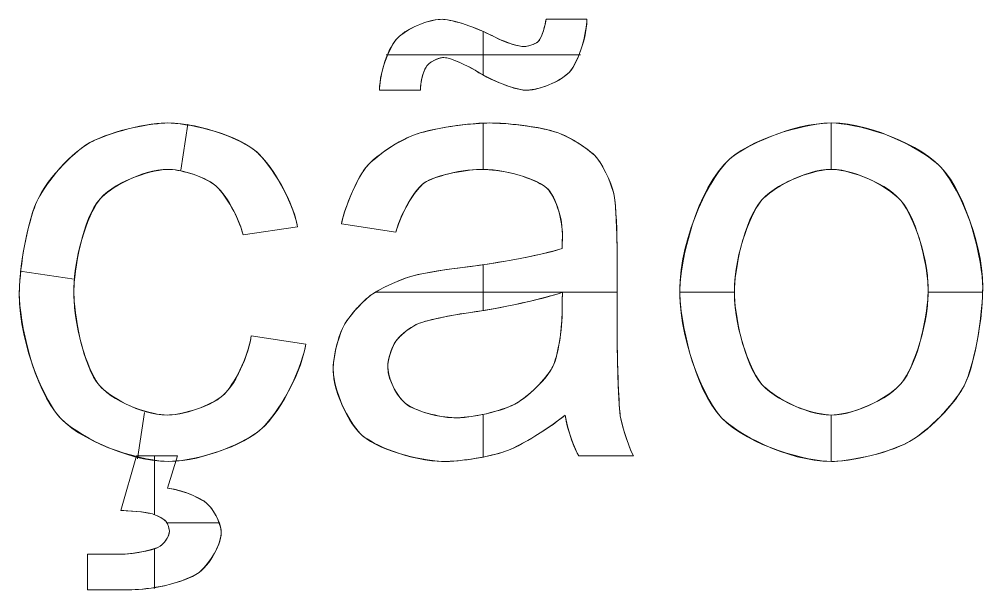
# Model space of a CAD drawing. Header units: centimetres. Extents: x -10.7 to 10.7, y -4.6 to 4.6.
# Drawn here: x -8.609 to -7.86, y 3.322 to 3.765 of the extents above; entities that cross this region are included whole.
import ezdxf

# ---------------------------------------------------------------- set-up
doc = ezdxf.new("R2010")
doc.units = ezdxf.units.CM
doc.header["$MEASUREMENT"] = 0
doc.layers.add('Default', color=7, linetype='Continuous')

msp = doc.modelspace()

# ---------------------------------------------------------------- linework, layer by layer
at = {"layer": 'Default', "color": 1, "lineweight": 9}
for points, knots in [([(-8.32856, 3.71026), (-8.32872, 3.72703), (-8.31954, 3.74542), (-8.31491, 3.75042), (-8.31491, 3.75042), (-8.30579, 3.76041), (-8.28702, 3.7654), (-8.27992, 3.7654), (-8.27992, 3.7654), (-8.27, 3.7654), (-8.24789, 3.75632), (-8.23932, 3.75178), (-8.23932, 3.75178), (-8.22987, 3.74672), (-8.21953, 3.74419), (-8.21672, 3.74419), (-8.21672, 3.74419), (-8.2116, 3.74419), (-8.20632, 3.74703), (-8.20496, 3.74845), (-8.20496, 3.74845), (-8.20224, 3.75129), (-8.19976, 3.76117), (-8.19919, 3.7654)], [0, 0, 0, 0, 0.142857, 0.142857, 0.142857, 0.142857, 0.285714, 0.285714, 0.285714, 0.285714, 0.428571, 0.428571, 0.428571, 0.428571, 0.571429, 0.571429, 0.571429, 0.571429, 0.714286, 0.714286, 0.714286, 0.714286, 1, 1, 1, 1]), ([(-8.32856, 3.71026), (-8.32872, 3.72703), (-8.31954, 3.74542), (-8.31491, 3.75042), (-8.31491, 3.75042), (-8.30579, 3.76041), (-8.28702, 3.7654), (-8.27992, 3.7654), (-8.27992, 3.7654), (-8.27, 3.7654), (-8.24789, 3.75632), (-8.23932, 3.75178), (-8.23932, 3.75178), (-8.22987, 3.74672), (-8.21953, 3.74419), (-8.21672, 3.74419), (-8.21672, 3.74419), (-8.2116, 3.74419), (-8.20632, 3.74703), (-8.20496, 3.74845), (-8.20496, 3.74845), (-8.20224, 3.75129), (-8.19976, 3.76117), (-8.19919, 3.7654)], [0, 0, 0, 0, 0.142857, 0.142857, 0.142857, 0.142857, 0.285714, 0.285714, 0.285714, 0.285714, 0.428571, 0.428571, 0.428571, 0.428571, 0.571429, 0.571429, 0.571429, 0.571429, 0.714286, 0.714286, 0.714286, 0.714286, 1, 1, 1, 1]), ([(-8.19919, 3.7654), (-8.20032, 3.75694), (-8.2036, 3.74987), (-8.20496, 3.74845), (-8.20496, 3.74845), (-8.20768, 3.74561), (-8.21416, 3.74419), (-8.21672, 3.74419), (-8.21672, 3.74419), (-8.22233, 3.74419), (-8.2346, 3.74925), (-8.23932, 3.75178), (-8.23932, 3.75178), (-8.25647, 3.76086), (-8.27496, 3.7654), (-8.27992, 3.7654), (-8.27992, 3.7654), (-8.29412, 3.7654), (-8.31035, 3.75542), (-8.31491, 3.75042), (-8.31491, 3.75042), (-8.32417, 3.74042), (-8.32864, 3.71864), (-8.32856, 3.71026)], [0, 0, 0, 0, 0.142857, 0.142857, 0.142857, 0.142857, 0.285714, 0.285714, 0.285714, 0.285714, 0.428571, 0.428571, 0.428571, 0.428571, 0.571429, 0.571429, 0.571429, 0.571429, 0.714286, 0.714286, 0.714286, 0.714286, 1, 1, 1, 1]), ([(-8.16738, 3.7654), (-8.16787, 3.74702), (-8.17691, 3.72864), (-8.18132, 3.72405), (-8.18132, 3.72405), (-8.19012, 3.71486), (-8.20811, 3.71026), (-8.2149, 3.71026), (-8.2149, 3.71026), (-8.22508, 3.71026), (-8.24628, 3.72058), (-8.25433, 3.72574)], [0, 0, 0, 0, 0.25, 0.25, 0.25, 0.25, 0.5, 0.5, 0.5, 0.5, 1, 1, 1, 1]), ([(-8.16738, 3.7654), (-8.16787, 3.74702), (-8.17691, 3.72864), (-8.18132, 3.72405), (-8.18132, 3.72405), (-8.19012, 3.71486), (-8.20811, 3.71026), (-8.2149, 3.71026), (-8.2149, 3.71026), (-8.22508, 3.71026), (-8.24628, 3.72058), (-8.25433, 3.72574)], [0, 0, 0, 0, 0.25, 0.25, 0.25, 0.25, 0.5, 0.5, 0.5, 0.5, 1, 1, 1, 1]), ([(-8.25433, 3.72574), (-8.23823, 3.71542), (-8.21999, 3.71026), (-8.2149, 3.71026), (-8.2149, 3.71026), (-8.20131, 3.71026), (-8.18572, 3.71945), (-8.18132, 3.72405), (-8.18132, 3.72405), (-8.17251, 3.73324), (-8.16762, 3.75621), (-8.16738, 3.7654)], [0, 0, 0, 0, 0.25, 0.25, 0.25, 0.25, 0.5, 0.5, 0.5, 0.5, 1, 1, 1, 1]), ([(-8.25433, 3.72574), (-8.26547, 3.73239), (-8.27601, 3.73571), (-8.27849, 3.73571), (-8.27849, 3.73571), (-8.28393, 3.73571), (-8.29002, 3.73142), (-8.29171, 3.72928)], [0, 0, 0, 0, 0.333333, 0.333333, 0.333333, 0.333333, 1, 1, 1, 1]), ([(-8.25433, 3.72574), (-8.26547, 3.73239), (-8.27601, 3.73571), (-8.27849, 3.73571), (-8.27849, 3.73571), (-8.28393, 3.73571), (-8.29002, 3.73142), (-8.29171, 3.72928)], [0, 0, 0, 0, 0.333333, 0.333333, 0.333333, 0.333333, 1, 1, 1, 1]), ([(-8.29171, 3.72928), (-8.28833, 3.73357), (-8.28121, 3.73571), (-8.27849, 3.73571), (-8.27849, 3.73571), (-8.27352, 3.73571), (-8.2599, 3.72906), (-8.25433, 3.72574)], [0, 0, 0, 0, 0.333333, 0.333333, 0.333333, 0.333333, 1, 1, 1, 1]), ([(-8.38582, 3.51303), (-8.39049, 3.48451), (-8.41199, 3.45411), (-8.42158, 3.44604), (-8.42158, 3.44604), (-8.44075, 3.4299), (-8.47827, 3.42183), (-8.49223, 3.42183), (-8.49223, 3.42183), (-8.52722, 3.42183), (-8.56598, 3.44434), (-8.57661, 3.4556), (-8.57661, 3.4556), (-8.59788, 3.47811), (-8.60851, 3.53136), (-8.60851, 3.55236), (-8.60851, 3.55236), (-8.60851, 3.57953), (-8.59945, 3.6135), (-8.59492, 3.62369), (-8.59492, 3.62369), (-8.58586, 3.64407), (-8.56283, 3.66444), (-8.55358, 3.66954), (-8.55358, 3.66954), (-8.53508, 3.67972), (-8.50407, 3.68481), (-8.49319, 3.68481), (-8.49319, 3.68481), (-8.46573, 3.68481), (-8.43452, 3.67082), (-8.42579, 3.66382), (-8.42579, 3.66382), (-8.40831, 3.64982), (-8.39465, 3.61709), (-8.39219, 3.60422)], [0, 0, 0, 0, 0.1, 0.1, 0.1, 0.1, 0.2, 0.2, 0.2, 0.2, 0.3, 0.3, 0.3, 0.3, 0.4, 0.4, 0.4, 0.4, 0.5, 0.5, 0.5, 0.5, 0.6, 0.6, 0.6, 0.6, 0.7, 0.7, 0.7, 0.7, 0.8, 0.8, 0.8, 0.8, 1, 1, 1, 1]), ([(-8.38582, 3.51303), (-8.39049, 3.48451), (-8.41199, 3.45411), (-8.42158, 3.44604), (-8.42158, 3.44604), (-8.44075, 3.4299), (-8.47827, 3.42183), (-8.49223, 3.42183), (-8.49223, 3.42183), (-8.52722, 3.42183), (-8.56598, 3.44434), (-8.57661, 3.4556), (-8.57661, 3.4556), (-8.59788, 3.47811), (-8.60851, 3.53136), (-8.60851, 3.55236), (-8.60851, 3.55236), (-8.60851, 3.57953), (-8.59945, 3.6135), (-8.59492, 3.62369), (-8.59492, 3.62369), (-8.58586, 3.64407), (-8.56283, 3.66444), (-8.55358, 3.66954), (-8.55358, 3.66954), (-8.53508, 3.67972), (-8.50407, 3.68481), (-8.49319, 3.68481), (-8.49319, 3.68481), (-8.46573, 3.68481), (-8.43452, 3.67082), (-8.42579, 3.66382), (-8.42579, 3.66382), (-8.40831, 3.64982), (-8.39465, 3.61709), (-8.39219, 3.60422)], [0, 0, 0, 0, 0.1, 0.1, 0.1, 0.1, 0.2, 0.2, 0.2, 0.2, 0.3, 0.3, 0.3, 0.3, 0.4, 0.4, 0.4, 0.4, 0.5, 0.5, 0.5, 0.5, 0.6, 0.6, 0.6, 0.6, 0.7, 0.7, 0.7, 0.7, 0.8, 0.8, 0.8, 0.8, 1, 1, 1, 1]), ([(-8.39219, 3.60422), (-8.39711, 3.62996), (-8.41705, 3.65682), (-8.42579, 3.66382), (-8.42579, 3.66382), (-8.44326, 3.67781), (-8.47946, 3.68481), (-8.49319, 3.68481), (-8.49319, 3.68481), (-8.51495, 3.68481), (-8.54433, 3.67463), (-8.55358, 3.66954), (-8.55358, 3.66954), (-8.57208, 3.65935), (-8.59039, 3.63388), (-8.59492, 3.62369), (-8.59492, 3.62369), (-8.60398, 3.60331), (-8.60851, 3.56595), (-8.60851, 3.55236), (-8.60851, 3.55236), (-8.60851, 3.51036), (-8.58724, 3.46686), (-8.57661, 3.4556), (-8.57661, 3.4556), (-8.55535, 3.43309), (-8.50972, 3.42183), (-8.49223, 3.42183), (-8.49223, 3.42183), (-8.4643, 3.42183), (-8.43117, 3.43797), (-8.42158, 3.44604), (-8.42158, 3.44604), (-8.4024, 3.46218), (-8.38815, 3.49877), (-8.38582, 3.51303)], [0, 0, 0, 0, 0.1, 0.1, 0.1, 0.1, 0.2, 0.2, 0.2, 0.2, 0.3, 0.3, 0.3, 0.3, 0.4, 0.4, 0.4, 0.4, 0.5, 0.5, 0.5, 0.5, 0.6, 0.6, 0.6, 0.6, 0.7, 0.7, 0.7, 0.7, 0.8, 0.8, 0.8, 0.8, 1, 1, 1, 1]), ([(-8.35825, 3.60634), (-8.35441, 3.62441), (-8.34366, 3.64457), (-8.33925, 3.65013), (-8.33925, 3.65013), (-8.33042, 3.66126), (-8.30932, 3.67282), (-8.30098, 3.67581), (-8.30098, 3.67581), (-8.28428, 3.68181), (-8.25396, 3.68481), (-8.24297, 3.68481), (-8.24297, 3.68481), (-8.22114, 3.68481), (-8.1966, 3.67969), (-8.18978, 3.67712), (-8.18978, 3.67712), (-8.17615, 3.672), (-8.16292, 3.66167), (-8.15971, 3.65779), (-8.15971, 3.65779), (-8.15329, 3.65002), (-8.1475, 3.63428), (-8.14621, 3.62835)], [0, 0, 0, 0, 0.142857, 0.142857, 0.142857, 0.142857, 0.285714, 0.285714, 0.285714, 0.285714, 0.428571, 0.428571, 0.428571, 0.428571, 0.571429, 0.571429, 0.571429, 0.571429, 0.714286, 0.714286, 0.714286, 0.714286, 1, 1, 1, 1]), ([(-8.35825, 3.60634), (-8.35441, 3.62441), (-8.34366, 3.64457), (-8.33925, 3.65013), (-8.33925, 3.65013), (-8.33042, 3.66126), (-8.30932, 3.67282), (-8.30098, 3.67581), (-8.30098, 3.67581), (-8.28428, 3.68181), (-8.25396, 3.68481), (-8.24297, 3.68481), (-8.24297, 3.68481), (-8.22114, 3.68481), (-8.1966, 3.67969), (-8.18978, 3.67712), (-8.18978, 3.67712), (-8.17615, 3.672), (-8.16292, 3.66167), (-8.15971, 3.65779), (-8.15971, 3.65779), (-8.15329, 3.65002), (-8.1475, 3.63428), (-8.14621, 3.62835)], [0, 0, 0, 0, 0.142857, 0.142857, 0.142857, 0.142857, 0.285714, 0.285714, 0.285714, 0.285714, 0.428571, 0.428571, 0.428571, 0.428571, 0.571429, 0.571429, 0.571429, 0.571429, 0.714286, 0.714286, 0.714286, 0.714286, 1, 1, 1, 1]), ([(-8.14621, 3.62835), (-8.14879, 3.64021), (-8.1565, 3.65391), (-8.15971, 3.65779), (-8.15971, 3.65779), (-8.16613, 3.66555), (-8.18297, 3.67456), (-8.18978, 3.67712), (-8.18978, 3.67712), (-8.20341, 3.68225), (-8.23205, 3.68481), (-8.24297, 3.68481), (-8.24297, 3.68481), (-8.26495, 3.68481), (-8.29263, 3.67881), (-8.30098, 3.67581), (-8.30098, 3.67581), (-8.31767, 3.66982), (-8.33484, 3.65569), (-8.33925, 3.65013), (-8.33925, 3.65013), (-8.34807, 3.63901), (-8.35633, 3.61538), (-8.35825, 3.60634)], [0, 0, 0, 0, 0.142857, 0.142857, 0.142857, 0.142857, 0.285714, 0.285714, 0.285714, 0.285714, 0.428571, 0.428571, 0.428571, 0.428571, 0.571429, 0.571429, 0.571429, 0.571429, 0.714286, 0.714286, 0.714286, 0.714286, 1, 1, 1, 1]), ([(-8.09527, 3.55332), (-8.09527, 3.59991), (-8.0694, 3.64563), (-8.05647, 3.65684), (-8.05647, 3.65684), (-8.03486, 3.67549), (-7.99298, 3.68481), (-7.97744, 3.68481), (-7.97744, 3.68481), (-7.94291, 3.68481), (-7.90372, 3.66215), (-7.89275, 3.65081), (-7.89275, 3.65081), (-7.87083, 3.62815), (-7.85987, 3.57685), (-7.85987, 3.55687), (-7.85987, 3.55687), (-7.85987, 3.5245), (-7.86956, 3.48975), (-7.87441, 3.48047), (-7.87441, 3.48047), (-7.88411, 3.4619), (-7.90749, 3.44236), (-7.91676, 3.43722), (-7.91676, 3.43722), (-7.9353, 3.42696), (-7.96648, 3.42183), (-7.97744, 3.42183), (-7.97744, 3.42183), (-8.01263, 3.42183), (-8.05191, 3.44442), (-8.06275, 3.45572), (-8.06275, 3.45572), (-8.08443, 3.4783), (-8.09527, 3.53208), (-8.09527, 3.55332)], [0, 0, 0, 0, 0.1, 0.1, 0.1, 0.1, 0.2, 0.2, 0.2, 0.2, 0.3, 0.3, 0.3, 0.3, 0.4, 0.4, 0.4, 0.4, 0.5, 0.5, 0.5, 0.5, 0.6, 0.6, 0.6, 0.6, 0.7, 0.7, 0.7, 0.7, 0.8, 0.8, 0.8, 0.8, 1, 1, 1, 1]), ([(-8.09527, 3.55332), (-8.09527, 3.59991), (-8.0694, 3.64563), (-8.05647, 3.65684), (-8.05647, 3.65684), (-8.03486, 3.67549), (-7.99298, 3.68481), (-7.97744, 3.68481), (-7.97744, 3.68481), (-7.94291, 3.68481), (-7.90372, 3.66215), (-7.89275, 3.65081), (-7.89275, 3.65081), (-7.87083, 3.62815), (-7.85987, 3.57685), (-7.85987, 3.55687), (-7.85987, 3.55687), (-7.85987, 3.5245), (-7.86956, 3.48975), (-7.87441, 3.48047), (-7.87441, 3.48047), (-7.88411, 3.4619), (-7.90749, 3.44236), (-7.91676, 3.43722), (-7.91676, 3.43722), (-7.9353, 3.42696), (-7.96648, 3.42183), (-7.97744, 3.42183), (-7.97744, 3.42183), (-8.01263, 3.42183), (-8.05191, 3.44442), (-8.06275, 3.45572), (-8.06275, 3.45572), (-8.08443, 3.4783), (-8.09527, 3.53208), (-8.09527, 3.55332)], [0, 0, 0, 0, 0.1, 0.1, 0.1, 0.1, 0.2, 0.2, 0.2, 0.2, 0.3, 0.3, 0.3, 0.3, 0.4, 0.4, 0.4, 0.4, 0.5, 0.5, 0.5, 0.5, 0.6, 0.6, 0.6, 0.6, 0.7, 0.7, 0.7, 0.7, 0.8, 0.8, 0.8, 0.8, 1, 1, 1, 1]), ([(-8.09527, 3.55332), (-8.09527, 3.51084), (-8.07359, 3.46701), (-8.06275, 3.45572), (-8.06275, 3.45572), (-8.04107, 3.43313), (-7.99503, 3.42183), (-7.97744, 3.42183), (-7.97744, 3.42183), (-7.95552, 3.42183), (-7.92603, 3.43209), (-7.91676, 3.43722), (-7.91676, 3.43722), (-7.89823, 3.44749), (-7.87926, 3.47118), (-7.87441, 3.48047), (-7.87441, 3.48047), (-7.86471, 3.49904), (-7.85987, 3.54069), (-7.85987, 3.55687), (-7.85987, 3.55687), (-7.85987, 3.59683), (-7.88179, 3.63948), (-7.89275, 3.65081), (-7.89275, 3.65081), (-7.91468, 3.67348), (-7.96017, 3.68481), (-7.97744, 3.68481), (-7.97744, 3.68481), (-8.00852, 3.68481), (-8.04567, 3.66617), (-8.05647, 3.65684), (-8.05647, 3.65684), (-8.08234, 3.63442), (-8.09527, 3.57662), (-8.09527, 3.55332)], [0, 0, 0, 0, 0.1, 0.1, 0.1, 0.1, 0.2, 0.2, 0.2, 0.2, 0.3, 0.3, 0.3, 0.3, 0.4, 0.4, 0.4, 0.4, 0.5, 0.5, 0.5, 0.5, 0.6, 0.6, 0.6, 0.6, 0.7, 0.7, 0.7, 0.7, 0.8, 0.8, 0.8, 0.8, 1, 1, 1, 1]), ([(-8.4346, 3.59786), (-8.4386, 3.61474), (-8.45076, 3.6317), (-8.45584, 3.63597), (-8.45584, 3.63597), (-8.46601, 3.64449), (-8.48547, 3.64876), (-8.49266, 3.64876), (-8.49266, 3.64876), (-8.51442, 3.64876), (-8.5389, 3.63351), (-8.5457, 3.62589), (-8.5457, 3.62589), (-8.55929, 3.61065), (-8.56609, 3.57005), (-8.56609, 3.55355), (-8.56609, 3.55355), (-8.56609, 3.52011), (-8.5527, 3.48822), (-8.54601, 3.48063), (-8.54601, 3.48063), (-8.53262, 3.46547), (-8.50439, 3.45789), (-8.49362, 3.45789), (-8.49362, 3.45789), (-8.47632, 3.45789), (-8.45608, 3.46794), (-8.45028, 3.47296), (-8.45028, 3.47296), (-8.43868, 3.48302), (-8.42979, 3.50894), (-8.42824, 3.51939)], [0, 0, 0, 0, 0.111111, 0.111111, 0.111111, 0.111111, 0.222222, 0.222222, 0.222222, 0.222222, 0.333333, 0.333333, 0.333333, 0.333333, 0.444444, 0.444444, 0.444444, 0.444444, 0.555556, 0.555556, 0.555556, 0.555556, 0.666667, 0.666667, 0.666667, 0.666667, 0.777778, 0.777778, 0.777778, 0.777778, 1, 1, 1, 1]), ([(-8.4346, 3.59786), (-8.4386, 3.61474), (-8.45076, 3.6317), (-8.45584, 3.63597), (-8.45584, 3.63597), (-8.46601, 3.64449), (-8.48547, 3.64876), (-8.49266, 3.64876), (-8.49266, 3.64876), (-8.51442, 3.64876), (-8.5389, 3.63351), (-8.5457, 3.62589), (-8.5457, 3.62589), (-8.55929, 3.61065), (-8.56609, 3.57005), (-8.56609, 3.55355), (-8.56609, 3.55355), (-8.56609, 3.52011), (-8.5527, 3.48822), (-8.54601, 3.48063), (-8.54601, 3.48063), (-8.53262, 3.46547), (-8.50439, 3.45789), (-8.49362, 3.45789), (-8.49362, 3.45789), (-8.47632, 3.45789), (-8.45608, 3.46794), (-8.45028, 3.47296), (-8.45028, 3.47296), (-8.43868, 3.48302), (-8.42979, 3.50894), (-8.42824, 3.51939)], [0, 0, 0, 0, 0.111111, 0.111111, 0.111111, 0.111111, 0.222222, 0.222222, 0.222222, 0.222222, 0.333333, 0.333333, 0.333333, 0.333333, 0.444444, 0.444444, 0.444444, 0.444444, 0.555556, 0.555556, 0.555556, 0.555556, 0.666667, 0.666667, 0.666667, 0.666667, 0.777778, 0.777778, 0.777778, 0.777778, 1, 1, 1, 1]), ([(-8.42824, 3.51939), (-8.43133, 3.49849), (-8.44448, 3.47799), (-8.45028, 3.47296), (-8.45028, 3.47296), (-8.46187, 3.46291), (-8.48497, 3.45789), (-8.49362, 3.45789), (-8.49362, 3.45789), (-8.51516, 3.45789), (-8.53932, 3.47305), (-8.54601, 3.48063), (-8.54601, 3.48063), (-8.5594, 3.4958), (-8.56609, 3.53683), (-8.56609, 3.55355), (-8.56609, 3.55355), (-8.56609, 3.58654), (-8.55249, 3.61827), (-8.5457, 3.62589), (-8.5457, 3.62589), (-8.5321, 3.64114), (-8.50354, 3.64876), (-8.49266, 3.64876), (-8.49266, 3.64876), (-8.47828, 3.64876), (-8.46092, 3.64023), (-8.45584, 3.63597), (-8.45584, 3.63597), (-8.44568, 3.62744), (-8.4366, 3.6063), (-8.4346, 3.59786)], [0, 0, 0, 0, 0.111111, 0.111111, 0.111111, 0.111111, 0.222222, 0.222222, 0.222222, 0.222222, 0.333333, 0.333333, 0.333333, 0.333333, 0.444444, 0.444444, 0.444444, 0.444444, 0.555556, 0.555556, 0.555556, 0.555556, 0.666667, 0.666667, 0.666667, 0.666667, 0.777778, 0.777778, 0.777778, 0.777778, 1, 1, 1, 1]), ([(-8.1867, 3.58725), (-8.18655, 3.59302), (-8.18647, 3.59747), (-8.18647, 3.59826), (-8.18647, 3.59826), (-8.18647, 3.6154), (-8.19473, 3.631), (-8.19886, 3.63451), (-8.19886, 3.63451), (-8.21002, 3.64401), (-8.2376, 3.64876), (-8.2486, 3.64876), (-8.2486, 3.64876), (-8.26915, 3.64876), (-8.28922, 3.64159), (-8.29412, 3.638), (-8.29412, 3.638), (-8.30391, 3.63084), (-8.3135, 3.60907), (-8.31584, 3.59998)], [0, 0, 0, 0, 0.166667, 0.166667, 0.166667, 0.166667, 0.333333, 0.333333, 0.333333, 0.333333, 0.5, 0.5, 0.5, 0.5, 0.666667, 0.666667, 0.666667, 0.666667, 1, 1, 1, 1]), ([(-8.1867, 3.58725), (-8.18655, 3.59302), (-8.18647, 3.59747), (-8.18647, 3.59826), (-8.18647, 3.59826), (-8.18647, 3.6154), (-8.19473, 3.631), (-8.19886, 3.63451), (-8.19886, 3.63451), (-8.21002, 3.64401), (-8.2376, 3.64876), (-8.2486, 3.64876), (-8.2486, 3.64876), (-8.26915, 3.64876), (-8.28922, 3.64159), (-8.29412, 3.638), (-8.29412, 3.638), (-8.30391, 3.63084), (-8.3135, 3.60907), (-8.31584, 3.59998)], [0, 0, 0, 0, 0.166667, 0.166667, 0.166667, 0.166667, 0.333333, 0.333333, 0.333333, 0.333333, 0.5, 0.5, 0.5, 0.5, 0.666667, 0.666667, 0.666667, 0.666667, 1, 1, 1, 1]), ([(-8.31584, 3.59998), (-8.31115, 3.61816), (-8.29901, 3.63442), (-8.29412, 3.638), (-8.29412, 3.638), (-8.28432, 3.64517), (-8.25887, 3.64876), (-8.2486, 3.64876), (-8.2486, 3.64876), (-8.2266, 3.64876), (-8.20444, 3.63926), (-8.19886, 3.63451), (-8.19886, 3.63451), (-8.1906, 3.62748), (-8.18647, 3.60683), (-8.18647, 3.59826), (-8.18647, 3.59826), (-8.18647, 3.59669), (-8.18662, 3.59014), (-8.1867, 3.58725)], [0, 0, 0, 0, 0.166667, 0.166667, 0.166667, 0.166667, 0.333333, 0.333333, 0.333333, 0.333333, 0.5, 0.5, 0.5, 0.5, 0.666667, 0.666667, 0.666667, 0.666667, 1, 1, 1, 1]), ([(-8.05286, 3.55345), (-8.05286, 3.58538), (-8.03856, 3.61714), (-8.03142, 3.62505), (-8.03142, 3.62505), (-8.01712, 3.64085), (-7.98828, 3.64876), (-7.97744, 3.64876), (-7.97744, 3.64876), (-7.95607, 3.64876), (-7.93102, 3.63287), (-7.92384, 3.62493), (-7.92384, 3.62493), (-7.90947, 3.60905), (-7.90228, 3.57027), (-7.90228, 3.55485), (-7.90228, 3.55485), (-7.90228, 3.52213), (-7.91657, 3.48981), (-7.92372, 3.48183), (-7.92372, 3.48183), (-7.93801, 3.46587), (-7.96668, 3.45789), (-7.97744, 3.45789), (-7.97744, 3.45789), (-7.99913, 3.45789), (-8.02427, 3.47377), (-8.03142, 3.48171), (-8.03142, 3.48171), (-8.04571, 3.4976), (-8.05286, 3.53748), (-8.05286, 3.55345)], [0, 0, 0, 0, 0.111111, 0.111111, 0.111111, 0.111111, 0.222222, 0.222222, 0.222222, 0.222222, 0.333333, 0.333333, 0.333333, 0.333333, 0.444444, 0.444444, 0.444444, 0.444444, 0.555556, 0.555556, 0.555556, 0.555556, 0.666667, 0.666667, 0.666667, 0.666667, 0.777778, 0.777778, 0.777778, 0.777778, 1, 1, 1, 1]), ([(-8.05286, 3.55345), (-8.05286, 3.52151), (-8.03856, 3.48965), (-8.03142, 3.48171), (-8.03142, 3.48171), (-8.01712, 3.46583), (-7.98828, 3.45789), (-7.97744, 3.45789), (-7.97744, 3.45789), (-7.95592, 3.45789), (-7.93087, 3.47385), (-7.92372, 3.48183), (-7.92372, 3.48183), (-7.90943, 3.49779), (-7.90228, 3.53849), (-7.90228, 3.55485), (-7.90228, 3.55485), (-7.90228, 3.58569), (-7.91665, 3.61699), (-7.92384, 3.62493), (-7.92384, 3.62493), (-7.93821, 3.64082), (-7.96676, 3.64876), (-7.97744, 3.64876), (-7.97744, 3.64876), (-7.99913, 3.64876), (-8.02427, 3.63295), (-8.03142, 3.62505), (-8.03142, 3.62505), (-8.04571, 3.60924), (-8.05286, 3.56942), (-8.05286, 3.55345)], [0, 0, 0, 0, 0.111111, 0.111111, 0.111111, 0.111111, 0.222222, 0.222222, 0.222222, 0.222222, 0.333333, 0.333333, 0.333333, 0.333333, 0.444444, 0.444444, 0.444444, 0.444444, 0.555556, 0.555556, 0.555556, 0.555556, 0.666667, 0.666667, 0.666667, 0.666667, 0.777778, 0.777778, 0.777778, 0.777778, 1, 1, 1, 1]), ([(-8.05286, 3.55345), (-8.05286, 3.58538), (-8.03856, 3.61714), (-8.03142, 3.62505), (-8.03142, 3.62505), (-8.01712, 3.64085), (-7.98828, 3.64876), (-7.97744, 3.64876), (-7.97744, 3.64876), (-7.95607, 3.64876), (-7.93102, 3.63287), (-7.92384, 3.62493), (-7.92384, 3.62493), (-7.90947, 3.60905), (-7.90228, 3.57027), (-7.90228, 3.55485), (-7.90228, 3.55485), (-7.90228, 3.52213), (-7.91657, 3.48981), (-7.92372, 3.48183), (-7.92372, 3.48183), (-7.93801, 3.46587), (-7.96668, 3.45789), (-7.97744, 3.45789), (-7.97744, 3.45789), (-7.99913, 3.45789), (-8.02427, 3.47377), (-8.03142, 3.48171), (-8.03142, 3.48171), (-8.04571, 3.4976), (-8.05286, 3.53748), (-8.05286, 3.55345)], [0, 0, 0, 0, 0.111111, 0.111111, 0.111111, 0.111111, 0.222222, 0.222222, 0.222222, 0.222222, 0.333333, 0.333333, 0.333333, 0.333333, 0.444444, 0.444444, 0.444444, 0.444444, 0.555556, 0.555556, 0.555556, 0.555556, 0.666667, 0.666667, 0.666667, 0.666667, 0.777778, 0.777778, 0.777778, 0.777778, 1, 1, 1, 1]), ([(-8.14621, 3.62835), (-8.14477, 3.62099), (-8.14405, 3.59851), (-8.14405, 3.58911), (-8.14405, 3.58911), (-8.14405, 3.57031), (-8.14405, 3.54211), (-8.14405, 3.53271), (-8.14405, 3.53271), (-8.14405, 3.49339), (-8.14234, 3.46283), (-8.14148, 3.45739), (-8.14148, 3.45739), (-8.13977, 3.4465), (-8.13386, 3.43107), (-8.13133, 3.42607)], [0, 0, 0, 0, 0.2, 0.2, 0.2, 0.2, 0.4, 0.4, 0.4, 0.4, 0.6, 0.6, 0.6, 0.6, 1, 1, 1, 1]), ([(-8.14621, 3.62835), (-8.14477, 3.62099), (-8.14405, 3.59851), (-8.14405, 3.58911), (-8.14405, 3.58911), (-8.14405, 3.57031), (-8.14405, 3.54211), (-8.14405, 3.53271), (-8.14405, 3.53271), (-8.14405, 3.49339), (-8.14234, 3.46283), (-8.14148, 3.45739), (-8.14148, 3.45739), (-8.13977, 3.4465), (-8.13386, 3.43107), (-8.13133, 3.42607)], [0, 0, 0, 0, 0.2, 0.2, 0.2, 0.2, 0.4, 0.4, 0.4, 0.4, 0.6, 0.6, 0.6, 0.6, 1, 1, 1, 1]), ([(-8.13133, 3.42607), (-8.13639, 3.43606), (-8.14063, 3.45194), (-8.14148, 3.45739), (-8.14148, 3.45739), (-8.1432, 3.46828), (-8.14405, 3.51305), (-8.14405, 3.53271), (-8.14405, 3.53271), (-8.14405, 3.55151), (-8.14405, 3.57971), (-8.14405, 3.58911), (-8.14405, 3.58911), (-8.14405, 3.60791), (-8.14549, 3.62467), (-8.14621, 3.62835)], [0, 0, 0, 0, 0.2, 0.2, 0.2, 0.2, 0.4, 0.4, 0.4, 0.4, 0.6, 0.6, 0.6, 0.6, 1, 1, 1, 1]), ([(-8.18435, 3.45789), (-8.19997, 3.4447), (-8.22257, 3.43268), (-8.22996, 3.42997), (-8.22996, 3.42997), (-8.24475, 3.42454), (-8.26909, 3.42183), (-8.27756, 3.42183), (-8.27756, 3.42183), (-8.30553, 3.42183), (-8.33455, 3.43534), (-8.34207, 3.4421), (-8.34207, 3.4421), (-8.3571, 3.4556), (-8.36462, 3.48337), (-8.36462, 3.49387), (-8.36462, 3.49387), (-8.36462, 3.5062), (-8.35892, 3.52256), (-8.35607, 3.52766), (-8.35607, 3.52766), (-8.35037, 3.53785), (-8.33829, 3.5491), (-8.33368, 3.55218), (-8.33368, 3.55218), (-8.32446, 3.55833), (-8.30829, 3.56457), (-8.30252, 3.56615), (-8.30252, 3.56615), (-8.29401, 3.56838), (-8.27257, 3.57155), (-8.26398, 3.57257), (-8.26398, 3.57257), (-8.22898, 3.57668), (-8.19496, 3.58442), (-8.1867, 3.58725)], [0, 0, 0, 0, 0.1, 0.1, 0.1, 0.1, 0.2, 0.2, 0.2, 0.2, 0.3, 0.3, 0.3, 0.3, 0.4, 0.4, 0.4, 0.4, 0.5, 0.5, 0.5, 0.5, 0.6, 0.6, 0.6, 0.6, 0.7, 0.7, 0.7, 0.7, 0.8, 0.8, 0.8, 0.8, 1, 1, 1, 1]), ([(-8.18435, 3.45789), (-8.19997, 3.4447), (-8.22257, 3.43268), (-8.22996, 3.42997), (-8.22996, 3.42997), (-8.24475, 3.42454), (-8.26909, 3.42183), (-8.27756, 3.42183), (-8.27756, 3.42183), (-8.30553, 3.42183), (-8.33455, 3.43534), (-8.34207, 3.4421), (-8.34207, 3.4421), (-8.3571, 3.4556), (-8.36462, 3.48337), (-8.36462, 3.49387), (-8.36462, 3.49387), (-8.36462, 3.5062), (-8.35892, 3.52256), (-8.35607, 3.52766), (-8.35607, 3.52766), (-8.35037, 3.53785), (-8.33829, 3.5491), (-8.33368, 3.55218), (-8.33368, 3.55218), (-8.32446, 3.55833), (-8.30829, 3.56457), (-8.30252, 3.56615), (-8.30252, 3.56615), (-8.29401, 3.56838), (-8.27257, 3.57155), (-8.26398, 3.57257), (-8.26398, 3.57257), (-8.22898, 3.57668), (-8.19496, 3.58442), (-8.1867, 3.58725)], [0, 0, 0, 0, 0.1, 0.1, 0.1, 0.1, 0.2, 0.2, 0.2, 0.2, 0.3, 0.3, 0.3, 0.3, 0.4, 0.4, 0.4, 0.4, 0.5, 0.5, 0.5, 0.5, 0.6, 0.6, 0.6, 0.6, 0.7, 0.7, 0.7, 0.7, 0.8, 0.8, 0.8, 0.8, 1, 1, 1, 1]), ([(-8.1867, 3.58725), (-8.20323, 3.58158), (-8.24648, 3.57463), (-8.26398, 3.57257), (-8.26398, 3.57257), (-8.28116, 3.57052), (-8.29826, 3.56726), (-8.30252, 3.56615), (-8.30252, 3.56615), (-8.31407, 3.56299), (-8.32907, 3.55525), (-8.33368, 3.55218), (-8.33368, 3.55218), (-8.34291, 3.54603), (-8.35322, 3.53275), (-8.35607, 3.52766), (-8.35607, 3.52766), (-8.36177, 3.51746), (-8.36462, 3.50004), (-8.36462, 3.49387), (-8.36462, 3.49387), (-8.36462, 3.47286), (-8.34958, 3.44885), (-8.34207, 3.4421), (-8.34207, 3.4421), (-8.32703, 3.42859), (-8.29155, 3.42183), (-8.27756, 3.42183), (-8.27756, 3.42183), (-8.26062, 3.42183), (-8.23736, 3.42726), (-8.22996, 3.42997), (-8.22996, 3.42997), (-8.21517, 3.43539), (-8.19216, 3.45129), (-8.18435, 3.45789)], [0, 0, 0, 0, 0.1, 0.1, 0.1, 0.1, 0.2, 0.2, 0.2, 0.2, 0.3, 0.3, 0.3, 0.3, 0.4, 0.4, 0.4, 0.4, 0.5, 0.5, 0.5, 0.5, 0.6, 0.6, 0.6, 0.6, 0.7, 0.7, 0.7, 0.7, 0.8, 0.8, 0.8, 0.8, 1, 1, 1, 1]), ([(-8.18647, 3.55332), (-8.18655, 3.54815), (-8.18666, 3.5404), (-8.1867, 3.53781), (-8.1867, 3.53781), (-8.1867, 3.51919), (-8.19149, 3.50033), (-8.19389, 3.49556), (-8.19389, 3.49556), (-8.20017, 3.48319), (-8.21668, 3.46993), (-8.22337, 3.46639), (-8.22337, 3.46639), (-8.23674, 3.45931), (-8.2606, 3.45576), (-8.26918, 3.45576), (-8.26918, 3.45576), (-8.28652, 3.45576), (-8.3042, 3.46327), (-8.3087, 3.46702), (-8.3087, 3.46702), (-8.3177, 3.47452), (-8.3222, 3.48953), (-8.3222, 3.49517), (-8.3222, 3.49517), (-8.3222, 3.50252), (-8.31807, 3.51221), (-8.316, 3.51521), (-8.316, 3.51521), (-8.31187, 3.52122), (-8.3022, 3.52736), (-8.29839, 3.52893), (-8.29839, 3.52893), (-8.29078, 3.53207), (-8.26862, 3.53613), (-8.25944, 3.53738), (-8.25944, 3.53738), (-8.22701, 3.54176), (-8.19458, 3.5502), (-8.18647, 3.55332)], [0, 0, 0, 0, 0.090909, 0.090909, 0.090909, 0.090909, 0.181818, 0.181818, 0.181818, 0.181818, 0.272727, 0.272727, 0.272727, 0.272727, 0.363636, 0.363636, 0.363636, 0.363636, 0.454545, 0.454545, 0.454545, 0.454545, 0.545455, 0.545455, 0.545455, 0.545455, 0.636364, 0.636364, 0.636364, 0.636364, 0.727273, 0.727273, 0.727273, 0.727273, 0.818182, 0.818182, 0.818182, 0.818182, 1, 1, 1, 1]), ([(-8.18647, 3.55332), (-8.20268, 3.54707), (-8.24322, 3.53957), (-8.25944, 3.53738), (-8.25944, 3.53738), (-8.2778, 3.53489), (-8.29459, 3.5305), (-8.29839, 3.52893), (-8.29839, 3.52893), (-8.306, 3.5258), (-8.31394, 3.51822), (-8.316, 3.51521), (-8.316, 3.51521), (-8.32013, 3.5092), (-8.3222, 3.49884), (-8.3222, 3.49517), (-8.3222, 3.49517), (-8.3222, 3.4839), (-8.3132, 3.47077), (-8.3087, 3.46702), (-8.3087, 3.46702), (-8.29969, 3.45952), (-8.27785, 3.45576), (-8.26918, 3.45576), (-8.26918, 3.45576), (-8.25201, 3.45576), (-8.23006, 3.46285), (-8.22337, 3.46639), (-8.22337, 3.46639), (-8.20999, 3.47347), (-8.19703, 3.48938), (-8.19389, 3.49556), (-8.19389, 3.49556), (-8.1891, 3.50511), (-8.1867, 3.5285), (-8.1867, 3.53781), (-8.1867, 3.53781), (-8.18662, 3.54298), (-8.18651, 3.55074), (-8.18647, 3.55332)], [0, 0, 0, 0, 0.090909, 0.090909, 0.090909, 0.090909, 0.181818, 0.181818, 0.181818, 0.181818, 0.272727, 0.272727, 0.272727, 0.272727, 0.363636, 0.363636, 0.363636, 0.363636, 0.454545, 0.454545, 0.454545, 0.454545, 0.545455, 0.545455, 0.545455, 0.545455, 0.636364, 0.636364, 0.636364, 0.636364, 0.727273, 0.727273, 0.727273, 0.727273, 0.818182, 0.818182, 0.818182, 0.818182, 1, 1, 1, 1]), ([(-8.18647, 3.55332), (-8.18655, 3.54815), (-8.18666, 3.5404), (-8.1867, 3.53781), (-8.1867, 3.53781), (-8.1867, 3.51919), (-8.19149, 3.50033), (-8.19389, 3.49556), (-8.19389, 3.49556), (-8.20017, 3.48319), (-8.21668, 3.46993), (-8.22337, 3.46639), (-8.22337, 3.46639), (-8.23674, 3.45931), (-8.2606, 3.45576), (-8.26918, 3.45576), (-8.26918, 3.45576), (-8.28652, 3.45576), (-8.3042, 3.46327), (-8.3087, 3.46702), (-8.3087, 3.46702), (-8.3177, 3.47452), (-8.3222, 3.48953), (-8.3222, 3.49517), (-8.3222, 3.49517), (-8.3222, 3.50252), (-8.31807, 3.51221), (-8.316, 3.51521), (-8.316, 3.51521), (-8.31187, 3.52122), (-8.3022, 3.52736), (-8.29839, 3.52893), (-8.29839, 3.52893), (-8.29078, 3.53207), (-8.26862, 3.53613), (-8.25944, 3.53738), (-8.25944, 3.53738), (-8.22701, 3.54176), (-8.19458, 3.5502), (-8.18647, 3.55332)], [0, 0, 0, 0, 0.090909, 0.090909, 0.090909, 0.090909, 0.181818, 0.181818, 0.181818, 0.181818, 0.272727, 0.272727, 0.272727, 0.272727, 0.363636, 0.363636, 0.363636, 0.363636, 0.454545, 0.454545, 0.454545, 0.454545, 0.545455, 0.545455, 0.545455, 0.545455, 0.636364, 0.636364, 0.636364, 0.636364, 0.727273, 0.727273, 0.727273, 0.727273, 0.818182, 0.818182, 0.818182, 0.818182, 1, 1, 1, 1]), ([(-8.49336, 3.40102), (-8.47959, 3.39948), (-8.46566, 3.39206), (-8.46214, 3.38874), (-8.46214, 3.38874), (-8.45509, 3.38211), (-8.45157, 3.37068), (-8.45157, 3.36663), (-8.45157, 3.36663), (-8.45157, 3.35492), (-8.46309, 3.34009), (-8.46885, 3.33561), (-8.46885, 3.33561), (-8.48037, 3.32664), (-8.50933, 3.32215), (-8.52093, 3.32215), (-8.52093, 3.32215), (-8.53405, 3.32215), (-8.55053, 3.32215), (-8.55549, 3.32215)], [0, 0, 0, 0, 0.166667, 0.166667, 0.166667, 0.166667, 0.333333, 0.333333, 0.333333, 0.333333, 0.5, 0.5, 0.5, 0.5, 0.666667, 0.666667, 0.666667, 0.666667, 1, 1, 1, 1]), ([(-8.49336, 3.40102), (-8.47959, 3.39948), (-8.46566, 3.39206), (-8.46214, 3.38874), (-8.46214, 3.38874), (-8.45509, 3.38211), (-8.45157, 3.37068), (-8.45157, 3.36663), (-8.45157, 3.36663), (-8.45157, 3.35492), (-8.46309, 3.34009), (-8.46885, 3.33561), (-8.46885, 3.33561), (-8.48037, 3.32664), (-8.50933, 3.32215), (-8.52093, 3.32215), (-8.52093, 3.32215), (-8.53405, 3.32215), (-8.55053, 3.32215), (-8.55549, 3.32215)], [0, 0, 0, 0, 0.166667, 0.166667, 0.166667, 0.166667, 0.333333, 0.333333, 0.333333, 0.333333, 0.5, 0.5, 0.5, 0.5, 0.666667, 0.666667, 0.666667, 0.666667, 1, 1, 1, 1]), ([(-8.55549, 3.32215), (-8.54557, 3.32215), (-8.52749, 3.32215), (-8.52093, 3.32215), (-8.52093, 3.32215), (-8.49773, 3.32215), (-8.47461, 3.33112), (-8.46885, 3.33561), (-8.46885, 3.33561), (-8.45733, 3.34458), (-8.45157, 3.36077), (-8.45157, 3.36663), (-8.45157, 3.36663), (-8.45157, 3.37473), (-8.45862, 3.38543), (-8.46214, 3.38874), (-8.46214, 3.38874), (-8.46919, 3.39538), (-8.48647, 3.40025), (-8.49336, 3.40102)], [0, 0, 0, 0, 0.166667, 0.166667, 0.166667, 0.166667, 0.333333, 0.333333, 0.333333, 0.333333, 0.5, 0.5, 0.5, 0.5, 0.666667, 0.666667, 0.666667, 0.666667, 1, 1, 1, 1]), ([(-8.55549, 3.34972), (-8.54484, 3.34972), (-8.53452, 3.34972), (-8.53203, 3.34972), (-8.53203, 3.34972), (-8.51639, 3.34972), (-8.50225, 3.35386), (-8.49909, 3.35592), (-8.49909, 3.35592), (-8.49427, 3.35912), (-8.49186, 3.36534), (-8.49186, 3.36765), (-8.49186, 3.36765), (-8.49186, 3.37052), (-8.49372, 3.37419), (-8.49465, 3.37531), (-8.49465, 3.37531), (-8.4965, 3.37754), (-8.50245, 3.38024), (-8.50495, 3.38104), (-8.50495, 3.38104), (-8.50997, 3.38263), (-8.52394, 3.38358), (-8.52967, 3.38366)], [0, 0, 0, 0, 0.142857, 0.142857, 0.142857, 0.142857, 0.285714, 0.285714, 0.285714, 0.285714, 0.428571, 0.428571, 0.428571, 0.428571, 0.571429, 0.571429, 0.571429, 0.571429, 0.714286, 0.714286, 0.714286, 0.714286, 1, 1, 1, 1]), ([(-8.55549, 3.34972), (-8.54484, 3.34972), (-8.53452, 3.34972), (-8.53203, 3.34972), (-8.53203, 3.34972), (-8.51639, 3.34972), (-8.50225, 3.35386), (-8.49909, 3.35592), (-8.49909, 3.35592), (-8.49427, 3.35912), (-8.49186, 3.36534), (-8.49186, 3.36765), (-8.49186, 3.36765), (-8.49186, 3.37052), (-8.49372, 3.37419), (-8.49465, 3.37531), (-8.49465, 3.37531), (-8.4965, 3.37754), (-8.50245, 3.38024), (-8.50495, 3.38104), (-8.50495, 3.38104), (-8.50997, 3.38263), (-8.52394, 3.38358), (-8.52967, 3.38366)], [0, 0, 0, 0, 0.142857, 0.142857, 0.142857, 0.142857, 0.285714, 0.285714, 0.285714, 0.285714, 0.428571, 0.428571, 0.428571, 0.428571, 0.571429, 0.571429, 0.571429, 0.571429, 0.714286, 0.714286, 0.714286, 0.714286, 1, 1, 1, 1]), ([(-8.52967, 3.38366), (-8.51821, 3.3835), (-8.50746, 3.38184), (-8.50495, 3.38104), (-8.50495, 3.38104), (-8.49994, 3.37945), (-8.49558, 3.37642), (-8.49465, 3.37531), (-8.49465, 3.37531), (-8.49279, 3.37308), (-8.49186, 3.36909), (-8.49186, 3.36765), (-8.49186, 3.36765), (-8.49186, 3.36304), (-8.49668, 3.35752), (-8.49909, 3.35592), (-8.49909, 3.35592), (-8.50541, 3.35179), (-8.52421, 3.34972), (-8.53203, 3.34972), (-8.53203, 3.34972), (-8.53702, 3.34972), (-8.55016, 3.34972), (-8.55549, 3.34972)], [0, 0, 0, 0, 0.142857, 0.142857, 0.142857, 0.142857, 0.285714, 0.285714, 0.285714, 0.285714, 0.428571, 0.428571, 0.428571, 0.428571, 0.571429, 0.571429, 0.571429, 0.571429, 0.714286, 0.714286, 0.714286, 0.714286, 1, 1, 1, 1])]:
    msp.add_open_spline(points, degree=3, knots=knots, dxfattribs=at)
for points in [[(-8.19919, 3.7654), (-8.19919, 3.7654), (-8.16738, 3.7654), (-8.16738, 3.7654)], [(-8.19919, 3.7654), (-8.19919, 3.7654), (-8.16738, 3.7654), (-8.16738, 3.7654)], [(-8.16738, 3.7654), (-8.16738, 3.7654), (-8.19919, 3.7654), (-8.19919, 3.7654)], [(-8.24809, 3.75618), (-8.24809, 3.75618), (-8.24809, 3.72191), (-8.24809, 3.72191)], [(-8.24809, 3.75618), (-8.24809, 3.75618), (-8.24809, 3.72191), (-8.24809, 3.72191)], [(-8.3233, 3.73783), (-8.3233, 3.73783), (-8.17252, 3.73783), (-8.17252, 3.73783)], [(-8.3233, 3.73783), (-8.3233, 3.73783), (-8.17252, 3.73783), (-8.17252, 3.73783)], [(-8.29675, 3.71026), (-8.2969, 3.71866), (-8.29347, 3.72714), (-8.29171, 3.72928)], [(-8.29171, 3.72928), (-8.29523, 3.725), (-8.29683, 3.71446), (-8.29675, 3.71026)], [(-8.29171, 3.72928), (-8.29523, 3.725), (-8.29683, 3.71446), (-8.29675, 3.71026)], [(-8.29675, 3.71026), (-8.29675, 3.71026), (-8.32856, 3.71026), (-8.32856, 3.71026)], [(-8.29675, 3.71026), (-8.29675, 3.71026), (-8.32856, 3.71026), (-8.32856, 3.71026)], [(-8.32856, 3.71026), (-8.32856, 3.71026), (-8.29675, 3.71026), (-8.29675, 3.71026)], [(-8.47753, 3.684), (-8.47753, 3.684), (-8.48292, 3.64806), (-8.48292, 3.64806)], [(-8.47753, 3.684), (-8.47753, 3.684), (-8.48292, 3.64806), (-8.48292, 3.64806)], [(-8.24797, 3.68476), (-8.24797, 3.68476), (-8.24797, 3.64876), (-8.24797, 3.64876)], [(-8.24797, 3.68476), (-8.24797, 3.68476), (-8.24797, 3.64876), (-8.24797, 3.64876)], [(-7.97757, 3.68481), (-7.97757, 3.68481), (-7.97757, 3.64876), (-7.97757, 3.64876)], [(-7.97757, 3.68481), (-7.97757, 3.68481), (-7.97757, 3.64876), (-7.97757, 3.64876)], [(-8.39219, 3.60422), (-8.39219, 3.60422), (-8.4346, 3.59786), (-8.4346, 3.59786)], [(-8.39219, 3.60422), (-8.39219, 3.60422), (-8.4346, 3.59786), (-8.4346, 3.59786)], [(-8.4346, 3.59786), (-8.4346, 3.59786), (-8.39219, 3.60422), (-8.39219, 3.60422)], [(-8.31584, 3.59998), (-8.31584, 3.59998), (-8.35825, 3.60634), (-8.35825, 3.60634)], [(-8.31584, 3.59998), (-8.31584, 3.59998), (-8.35825, 3.60634), (-8.35825, 3.60634)], [(-8.35825, 3.60634), (-8.35825, 3.60634), (-8.31584, 3.59998), (-8.31584, 3.59998)], [(-8.24797, 3.5746), (-8.24797, 3.5746), (-8.24797, 3.53902), (-8.24797, 3.53902)], [(-8.24797, 3.5746), (-8.24797, 3.5746), (-8.24797, 3.53902), (-8.24797, 3.53902)], [(-8.60785, 3.56975), (-8.60785, 3.56975), (-8.56588, 3.56345), (-8.56588, 3.56345)], [(-8.60785, 3.56975), (-8.60785, 3.56975), (-8.56588, 3.56345), (-8.56588, 3.56345)], [(-8.33193, 3.55332), (-8.33193, 3.55332), (-8.14405, 3.55332), (-8.14405, 3.55332)], [(-8.33193, 3.55332), (-8.33193, 3.55332), (-8.14405, 3.55332), (-8.14405, 3.55332)], [(-8.09527, 3.55332), (-8.09527, 3.55332), (-8.05286, 3.55332), (-8.05286, 3.55332)], [(-8.09527, 3.55332), (-8.09527, 3.55332), (-8.05286, 3.55332), (-8.05286, 3.55332)], [(-7.90229, 3.55332), (-7.90229, 3.55332), (-7.85988, 3.55332), (-7.85988, 3.55332)], [(-7.90229, 3.55332), (-7.90229, 3.55332), (-7.85988, 3.55332), (-7.85988, 3.55332)], [(-8.42824, 3.51939), (-8.42824, 3.51939), (-8.38582, 3.51303), (-8.38582, 3.51303)], [(-8.42824, 3.51939), (-8.42824, 3.51939), (-8.38582, 3.51303), (-8.38582, 3.51303)], [(-8.38582, 3.51303), (-8.38582, 3.51303), (-8.42824, 3.51939), (-8.42824, 3.51939)], [(-8.51116, 3.45976), (-8.51116, 3.45976), (-8.51655, 3.42383), (-8.51655, 3.42383)], [(-8.51116, 3.45976), (-8.51116, 3.45976), (-8.51655, 3.42383), (-8.51655, 3.42383)], [(-8.24797, 3.45775), (-8.24797, 3.45775), (-8.24797, 3.42481), (-8.24797, 3.42481)], [(-8.24797, 3.45775), (-8.24797, 3.45775), (-8.24797, 3.42481), (-8.24797, 3.42481)], [(-8.17374, 3.42607), (-8.17924, 3.43513), (-8.18356, 3.45181), (-8.18435, 3.45789)], [(-8.17374, 3.42607), (-8.17924, 3.43513), (-8.18356, 3.45181), (-8.18435, 3.45789)], [(-8.18435, 3.45789), (-8.18278, 3.44574), (-8.17649, 3.4306), (-8.17374, 3.42607)], [(-7.97757, 3.45789), (-7.97757, 3.45789), (-7.97757, 3.42183), (-7.97757, 3.42183)], [(-7.97757, 3.45789), (-7.97757, 3.45789), (-7.97757, 3.42183), (-7.97757, 3.42183)], [(-8.52967, 3.38366), (-8.52967, 3.38366), (-8.51731, 3.42607), (-8.51731, 3.42607)], [(-8.52967, 3.38366), (-8.52967, 3.38366), (-8.51731, 3.42607), (-8.51731, 3.42607)], [(-8.51731, 3.42607), (-8.51731, 3.42607), (-8.52967, 3.38366), (-8.52967, 3.38366)], [(-8.51731, 3.42607), (-8.51731, 3.42607), (-8.4855, 3.42607), (-8.4855, 3.42607)], [(-8.51731, 3.42607), (-8.51731, 3.42607), (-8.4855, 3.42607), (-8.4855, 3.42607)], [(-8.4855, 3.42607), (-8.4855, 3.42607), (-8.51731, 3.42607), (-8.51731, 3.42607)], [(-8.50353, 3.42607), (-8.50353, 3.42607), (-8.50353, 3.38056), (-8.50353, 3.38056)], [(-8.50353, 3.42607), (-8.50353, 3.42607), (-8.50353, 3.38056), (-8.50353, 3.38056)], [(-8.4855, 3.42607), (-8.4855, 3.42607), (-8.49336, 3.40102), (-8.49336, 3.40102)], [(-8.4855, 3.42607), (-8.4855, 3.42607), (-8.49336, 3.40102), (-8.49336, 3.40102)], [(-8.49336, 3.40102), (-8.49336, 3.40102), (-8.4855, 3.42607), (-8.4855, 3.42607)], [(-8.13133, 3.42607), (-8.13133, 3.42607), (-8.17374, 3.42607), (-8.17374, 3.42607)], [(-8.13133, 3.42607), (-8.13133, 3.42607), (-8.17374, 3.42607), (-8.17374, 3.42607)], [(-8.17374, 3.42607), (-8.17374, 3.42607), (-8.13133, 3.42607), (-8.13133, 3.42607)], [(-8.49376, 3.37411), (-8.49376, 3.37411), (-8.45263, 3.37411), (-8.45263, 3.37411)], [(-8.49376, 3.37411), (-8.49376, 3.37411), (-8.45263, 3.37411), (-8.45263, 3.37411)], [(-8.55549, 3.32215), (-8.55549, 3.32215), (-8.55549, 3.34972), (-8.55549, 3.34972)], [(-8.55549, 3.32215), (-8.55549, 3.32215), (-8.55549, 3.34972), (-8.55549, 3.34972)], [(-8.55549, 3.34972), (-8.55549, 3.34972), (-8.55549, 3.32215), (-8.55549, 3.32215)], [(-8.50353, 3.35365), (-8.50353, 3.35365), (-8.50353, 3.32312), (-8.50353, 3.32312)], [(-8.50353, 3.35365), (-8.50353, 3.35365), (-8.50353, 3.32312), (-8.50353, 3.32312)]]:
    msp.add_open_spline(points, degree=3, dxfattribs=at)

doc.saveas('drawing.dxf')
